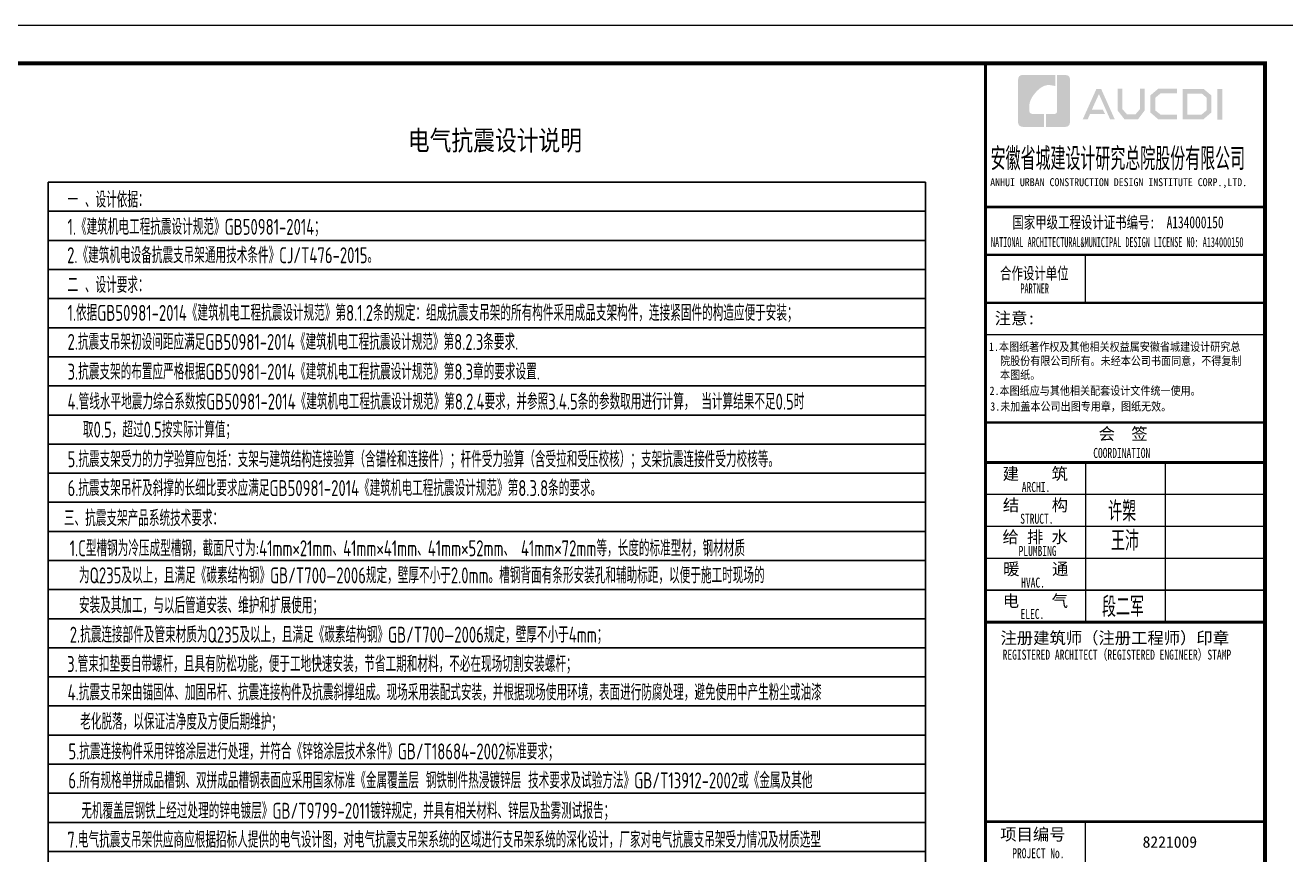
# Model space of a CAD drawing. Extents: x 3774419 to 4775970, y -926964 to 2266.
# Drawn here: x 4526305 to 4557894, y -608683 to -587899 of the extents above; entities that cross this region are included whole.
import ezdxf

# ---------------------------------------------------------------- set-up
doc = ezdxf.new("R2010")
doc.units = 0
doc.header["$LTSCALE"] = 1000
doc.header["$MEASUREMENT"] = 0
doc.layers.get('0').update_dxf_attribs({"linetype": 'CONTINUOUS'})
for name, color, linetype in [('!!电气', 1, 'CONTINUOUS'), ('PUB_TITLE', 4, 'CONTINUOUS'), ('TEL_TEXT', 7, 'CONTINUOUS'), ('图签文字', 4, 'CONTINUOUS')]:
    doc.layers.add(name, color=color, linetype=linetype)
doc.layers.add('图框', color=147, linetype='CONTINUOUS', lineweight=20)
doc.layers.add('图签', color=147, linetype='CONTINUOUS', lineweight=18)
doc.styles.add('HT', font='simhei.ttf')
doc.styles.add('ICDA-STYLE2', font='simhei.ttf', dxfattribs={"width": 0.8})
doc.styles.add('TSSD_Dimension', font='Tssdeng.shx', dxfattribs={"width": 0.7, "bigfont": 'tssdchn.shx'})
doc.styles.add('宋体', font='', dxfattribs={"height": 4})
doc.styles.add('建筑图签-1', font='simhei.ttf', dxfattribs={"width": 0.7})
doc.styles.add('建筑图签-2', font='TXT.shx', dxfattribs={"width": 0.5, "bigfont": 'HZTXT.shx'})
doc.styles.get('宋体').set_extended_font_data('SimSun')

# ---------------------------------------------------------------- blocks, each defined once
blk = doc.blocks.new('院标1')
h = blk.add_hatch(color=150)
h.dxf.hatch_style = 1
h.set_gradient(color1=(33, 113, 253), color2=(33, 113, 253), tint=1, name='INVCURVED')
edge = h.paths.add_edge_path()
edge.add_spline(control_points=[(116373, 648379), (116379, 648379), (116382, 648379), (116391, 648379), (116391, 648379), (116391, 648379), (116616, 648379), (116616, 648379), (116616, 648379), (116616, 648379), (116616, 648054), (116616, 648054), (116616, 648054), (116616, 648054), (116108, 648054), (116108, 648054), (116108, 648054), (116028, 648054), (115963, 648111), (115963, 648199), (115963, 648199), (115963, 648199), (115963, 649215), (115963, 649215), (115963, 649215), (115963, 649295), (116018, 649360), (116108, 649360), (116108, 649360), (116108, 649360), (116897, 649360), (116897, 649360), (116897, 649360), (116897, 649360), (116897, 649080), (116897, 649080), (116897, 649080), (116897, 649080), (116566, 649140), (116356, 648859), (116356, 648859), (116245, 648719), (116240, 648545), (116247, 648466), (116247, 648466), (116254, 648386), (116247, 648466), (116247, 648466), (116247, 648466), (116247, 648466), (116258, 648374), (116373, 648379)], knot_values=[0, 0, 0, 0, 0.071429, 0.071429, 0.071429, 0.107143, 0.142857, 0.142857, 0.142857, 0.178571, 0.214286, 0.214286, 0.214286, 0.25, 0.285714, 0.285714, 0.285714, 0.321429, 0.357143, 0.357143, 0.357143, 0.392857, 0.428571, 0.428571, 0.428571, 0.464286, 0.5, 0.5, 0.5, 0.535714, 0.571429, 0.571429, 0.571429, 0.607143, 0.642857, 0.642857, 0.642857, 0.678571, 0.714286, 0.714286, 0.714286, 0.75, 0.785714, 0.785714, 0.785714, 0.821429, 0.857143, 0.857143, 0.857143, 0.928571, 1, 1, 1, 1], degree=3, periodic=0)
h = blk.add_hatch(color=150)
h.dxf.hatch_style = 1
h.set_gradient(color1=(33, 113, 253), color2=(33, 113, 253), tint=1, name='INVCURVED')
edge = h.paths.add_edge_path()
edge.add_spline(control_points=[(117268, 649215), (117268, 649215), (117268, 648199), (117268, 648199), (117268, 648199), (117268, 648114), (117212, 648054), (117123, 648054), (117123, 648054), (117123, 648054), (116663, 648054), (116663, 648054), (116663, 648054), (116663, 648054), (116663, 648379), (116663, 648379), (116663, 648379), (116663, 648379), (116865, 648379), (116865, 648379), (116865, 648379), (116907, 648379), (116941, 648413), (116941, 648455), (116941, 648455), (116941, 648455), (116941, 649360), (116941, 649360), (116941, 649360), (116941, 649360), (117123, 649360), (117123, 649360), (117123, 649360), (117204, 649360), (117268, 649306), (117268, 649215)], knot_values=[0, 0, 0, 0, 0.1, 0.1, 0.1, 0.15, 0.2, 0.2, 0.2, 0.25, 0.3, 0.3, 0.3, 0.35, 0.4, 0.4, 0.4, 0.45, 0.5, 0.5, 0.5, 0.55, 0.6, 0.6, 0.6, 0.65, 0.7, 0.7, 0.7, 0.75, 0.8, 0.8, 0.8, 0.9, 1, 1, 1, 1], degree=3, periodic=0)
blk = doc.blocks.new('A$C4EE2349B')
at = {"layer": 'PUB_TITLE'}
h = blk.add_hatch(color=147, dxfattribs=at)
h.paths.add_polyline_path([(-1192, -642), (-1066, -642), (-1066, -1412), (-1192, -1412)])
h.paths.add_polyline_path([(-1944, -758), (-1944, -1284), (-1584, -1284), (-1460, -1177), (-1460, -859), (-1580, -758)], flags=16)
h.paths.add_polyline_path([(-2062, -640), (-2062, -1402), (-1540, -1402), (-1341, -1232), (-1341, -804), (-1537, -640)])
h.paths.add_polyline_path([(-2205, -636), (-2205, -752), (-2612, -752), (-2745, -863), (-2745, -1182), (-2612, -1285), (-2203, -1285), (-2203, -1407), (-2667, -1407), (-2869, -1232), (-2869, -804), (-2671, -636)])
h.paths.add_polyline_path([(-3688, -638), (-3568, -638), (-3568, -1149), (-3454, -1280), (-3243, -1280), (-3129, -1149), (-3129, -638), (-3015, -638), (-3015, -1186), (-3179, -1403), (-3517, -1403), (-3688, -1184)])
h.paths.add_polyline_path([(-4220, -640), (-4103, -640), (-3761, -1404), (-3877, -1404), (-4158, -770), (-4333, -1158), (-4062, -1158), (-4001, -1273), (-4382, -1273), (-4441, -1406), (-4564, -1406)])
at = {"layer": '图框'}
for p, q in [((-7000, -3600), (0, -3600)), ((-7000, -3600), (0, -3600)), ((-7000, -4800), (0, -4800))]:
    blk.add_line(p, q, dxfattribs=at)
for points, const_width in [([(-7000, -40000), (-7000, 0)], 70), ([(-7000, -3600), (0, -3600)], 60), ([(-7000, -4800), (0, -4800)], 60), ([(-7000, -4800), (0, -4800)], 60), ([(-4500, -4800), (-4500, -6000)], 35), ([(-7000, -6000), (0, -6000)], 60), ([(-7000, -6000), (0, -6000)], 60), ([(-7000, -6801), (0, -6801)], 35), ([(-6992, -9000), (8, -9000)], 60), ([(-6992, -10000), (8, -10000)], 70), ([(-6992, -10000), (8, -10000)], 70), ([(-4492, -10000), (-4492, -14000)], 35), ([(-2492, -10000), (-2492, -14000)], 35), ([(-6992, -10800), (8, -10800)], 35), ([(-6992, -11600), (8, -11600)], 35), ([(-6992, -12400), (8, -12400)], 35), ([(-6992, -13200), (8, -13200)], 35), ([(-6992, -14000), (8, -14000)], 70), ([(-7000, -19000), (0, -19000)], 70), ([(-7000, -19000), (0, -19000)], 70), ([(-4500, -23000), (-4500, -19000)], 35)]:
    blk.add_lwpolyline(points, dxfattribs=dict(at, const_width=const_width))
blk.add_blockref('院标1', (-122149, -649649))
at = {"layer": 'PUB_TITLE', "style": 'HT', "width": 0.88}
for s, p in [('1.本图纸著作权及其他相关权益属安徽省城建设计研究总', (-6914, -7207)), ('院股份有限公司所有。未经本公司书面同意，不得复制', (-6635, -7561)), ('本图纸。', (-6635, -7911)), (' 2.本图纸应与其他相关配套设计文件统一使用。 ', (-7025, -8308)), ('3.未加盖本公司出图专用章，图纸无效。', (-6882, -8702))]:
    blk.add_text(s, height=210, dxfattribs=at).set_placement(p)
at = {"layer": '图签', "color": 154, "style": '宋体'}
blk.add_text('8221009', height=286.7, dxfattribs=at).set_placement((-3063, -19652))
at = {"layer": '图签文字', "color": 7, "style": '建筑图签-1'}
for s, height, width, p in [('安徽省城建设计研究总院股份有限公司', 500, 0.55, (-6872, -2623)), ('国家甲级工程设计证书编号:  A134000150', 300, 0.7, (-6328, -4133)), ('合作设计单位', 300, 0.7, (-6635, -5410))]:
    blk.add_text(s, height=height, dxfattribs=dict(at, width=width)).set_placement(p)
at = {"layer": '图签文字', "linetype": 'Continuous', "style": '建筑图签-1', "width": 0.91}
blk.add_text('ANHUI URBAN CONSTRUCTION DESIGN INSTITUTE CORP.,LTD.', height=200, dxfattribs=at).set_placement((-6882, -3078))
at = {"layer": '图签文字', "style": '建筑图签-1'}
for s, width, p in [('NATIONAL ARCHITECTURAL&MUNICIPAL DESIGN LICENSE NO: A134000150', 0.6, (-6863, -4605)), ('PARTNER', 0.6, (-6125, -5766)), ('COORDINATION', 0.7, (-4300, -9887)), ('ARCHI.', 0.7, (-6091, -10738)), ('STRUCT.', 0.7, (-6130, -11535)), ('PLUMBING', 0.7, (-6171, -12342)), ('HVAC.', 0.7, (-6106, -13135)), ('ELEC.', 0.7, (-6122, -13920)), ('REGISTERED ARCHITECT（REGISTERED ENGINEER）STAMP', 0.7, (-6571, -14941)), ('PROJECT No.', 0.7, (-6330, -19915, -1799))]:
    blk.add_text(s, height=250, dxfattribs=dict(at, width=width)).set_placement(p)
at = {"layer": '图签文字', "color": 7, "style": '建筑图签-1'}
for s, p in [('注意:', (-6769, -6537)), ('会  签', (-4165, -9432)), ('建    筑', (-6570, -10433)), ('结    构', (-6566, -11221)), ('给 排 水', (-6575, -12015)), ('暖    通', (-6557, -12818)), ('电    气', (-6567, -13618)), ('注册建筑师（注册工程师）印章', (-6625, -14546)), ('项目编号', (-6632, -19468))]:
    blk.add_text(s, height=300, dxfattribs=at).set_placement(p)
at = {"layer": '图签文字', "color": 1, "style": '建筑图签-2', "width": 0.7}
for s, p in [('许槊', (-3925, -11472)), ('王沛', (-3854, -12213)), ('段二军', (-4079, -13868))]:
    blk.add_text(s, height=500, dxfattribs=at).set_placement(p)

msp = doc.modelspace()

# ---------------------------------------------------------------- linework, layer by layer
at = {"layer": 'TEL_TEXT'}
for points in [[(4526882.3, -591833), (4526882.3, -627093.4), (4548866.7, -627093.4), (4548866.7, -591833)], [(4526882.3, -591833), (4548866.7, -591833)], [(4526882.3, -592562), (4548866.7, -592562)], [(4526882.3, -593291), (4548866.7, -593291)], [(4526882.3, -594020), (4548866.7, -594020)], [(4526882.3, -594749), (4548866.7, -594749)], [(4526882.3, -595478), (4548866.7, -595478)], [(4526882.3, -596207), (4548866.7, -596207)], [(4526882.3, -596207), (4548866.7, -596207)], [(4526882.3, -596936), (4548866.7, -596936)], [(4526882.3, -597665), (4548866.7, -597665)], [(4526882.3, -598394), (4548866.7, -598394)], [(4526882.3, -599123), (4548866.7, -599123)], [(4526882.3, -599852), (4548866.7, -599852)], [(4526882.3, -600581), (4548866.7, -600581)], [(4526882.3, -601310), (4548866.7, -601310)], [(4526882.3, -602039), (4548866.7, -602039)], [(4526882.3, -602768), (4548866.7, -602768)], [(4526882.3, -603497), (4548866.7, -603497)], [(4526882.3, -604226), (4548866.7, -604226)], [(4526882.3, -604955), (4548866.7, -604955)], [(4526882.3, -605684), (4548866.7, -605684)], [(4526882.3, -606413), (4548866.7, -606413)], [(4526882.3, -606413), (4548866.7, -606413)], [(4526882.3, -607142), (4548866.7, -607142)], [(4526882.3, -607871), (4548866.7, -607871)], [(4526882.3, -608600), (4548866.7, -608600)]]:
    msp.add_lwpolyline(points, dxfattribs=at)
at = {"layer": '图框'}
msp.add_lwpolyline([(4498969.4, -587899.4), (4558369.2, -587899.4), (4558369.2, -629853.6), (4498969.4, -629853.6)], close=True, dxfattribs=at)
at = {"layer": '图框', "const_width": 100}
msp.add_lwpolyline([(4501469.4, -628853.6), (4557369.4, -628853.6), (4557369.4, -588853.6), (4501469.4, -588853.6)], close=True, dxfattribs=at)

# ---------------------------------------------------------------- block references
at = {"layer": '!!电气', "color": 2}
msp.add_blockref('A$C4EE2349B', (4557369.4, -588853.6), dxfattribs=at)

# ---------------------------------------------------------------- texts
at = {"layer": 'TEL_TEXT', "color": 4, "style": 'ICDA-STYLE2', "width": 0.8}
msp.add_text('电气抗震设计说明', height=500, dxfattribs=at).set_placement((4535893.7, -591034.9))
at = {"layer": 'TEL_TEXT', "style": 'TSSD_Dimension', "width": 0.7}
for s, p in [('一 、设计依据：', (4527365.4, -592469.8)), ('1.《建筑机电工程抗震设计规范》GB50981-2014；', (4527365.4, -593151.1)), ('2.《建筑机电设备抗震支吊架通用技术条件》CJ/T476-2015。', (4527355.3, -593862.1)), ('二 、设计要求：', (4527365.4, -594607.8)), ('1.依据GB50981-2014《建筑机电工程抗震设计规范》第8.1.2条的规定：组成抗震支吊架的所有构件采用成品支架构件，连接紧固件的构造应便于安装；', (4527365.4, -595306.5)), ('2.抗震支吊架初设间距应满足GB50981-2014《建筑机电工程抗震设计规范》第8.2.3条要求.', (4527365.4, -596033.9)), ('3.抗震支架的布置应严格根据GB50981-2014《建筑机电工程抗震设计规范》第8.3章的要求设置.', (4527365.4, -596780.6)), ('4.管线水平地震力综合系数按GB50981-2014《建筑机电工程抗震设计规范》第8.2.4要求，并参照3.4.5条的参数取用进行计算， 当计算结果不足0.5时', (4527365.4, -597529.1)), ('取0.5，超过0.5按实际计算值；', (4527752.5, -598231.4)), ('5.抗震支架受力的力学验算应包括：支架与建筑结构连接验算（含锚栓和连接件）；杆件受力验算（含受拉和受压校核）；支架抗震连接件受力校核等。', (4527365.4, -598973.7)), ('6.抗震支架吊杆及斜撑的长细比要求应满足GB50981-2014《建筑机电工程抗震设计规范》第8.3.8条的要求。', (4527365.4, -599696.4)), ('三、抗震支架产品系统技术要求：', (4527275.2, -600450.6)), ('  1.C型槽钢为冷压成型槽钢，截面尺寸为:41mm×21mm、41mm×41mm、41mm×52mm、 41mm×72mm等，长度的标准型材，钢材材质', (4527080, -601203.7)), ('为Q235及以上，且满足《碳素结构钢》GB/T700—2006规定，壁厚不小于2.0mm。槽钢背面有条形安装孔和辅助标距，以便于施工时现场的', (4527652.2, -601883.4)), ('安装及其加工，与以后管道安装、维护和扩展使用；', (4527652.2, -602634.5)), ('  2.抗震连接部件及管束材质为Q235及以上，且满足《碳素结构钢》GB/T700—2006规定，壁厚不小于4mm；', (4527081, -603368.6)), ('3.管束扣垫要自带螺杆，且具有防松功能，便于工地快速安装，节省工期和材料，不必在现场切割安装螺杆；', (4527354.9, -604103.1)), ('4.抗震支吊架由锚固体、加固吊杆、抗震连接构件及抗震斜撑组成。现场采用装配式安装，并根据现场使用环境，表面进行防腐处理，避免使用中产生粉尘或油漆', (4527367.8, -604813.8)), ('老化脱落，以保证洁净度及方便后期维护；', (4527684.5, -605547.5)), ('5.抗震连接构件采用锌铬涂层进行处理，并符合《锌铬涂层技术条件》GB/T18684-2002标准要求；', (4527387.7, -606293.9)), ('6.所有规格单拼成品槽钢、双拼成品槽钢表面应采用国家标准《金属覆盖层 钢铁制件热浸镀锌层 技术要求及试验方法》GB/T13912-2002或《金属及其他', (4527387.7, -607020.1)), ('无机覆盖层钢铁上经过处理的锌电镀层》GB/T9799-2011镀锌规定，并具有相关材料、锌层及盐雾测试报告；', (4527711.7, -607781.1)), ('7.电气抗震支吊架供应商应根据招标人提供的电气设计图，对电气抗震支吊架系统的区域进行支吊架系统的深化设计，厂家对电气抗震支吊架受力情况及材质选型', (4527361.7, -608506.3))]:
    msp.add_text(s, height=400, dxfattribs=at).set_placement(p)

doc.saveas('drawing.dxf')
